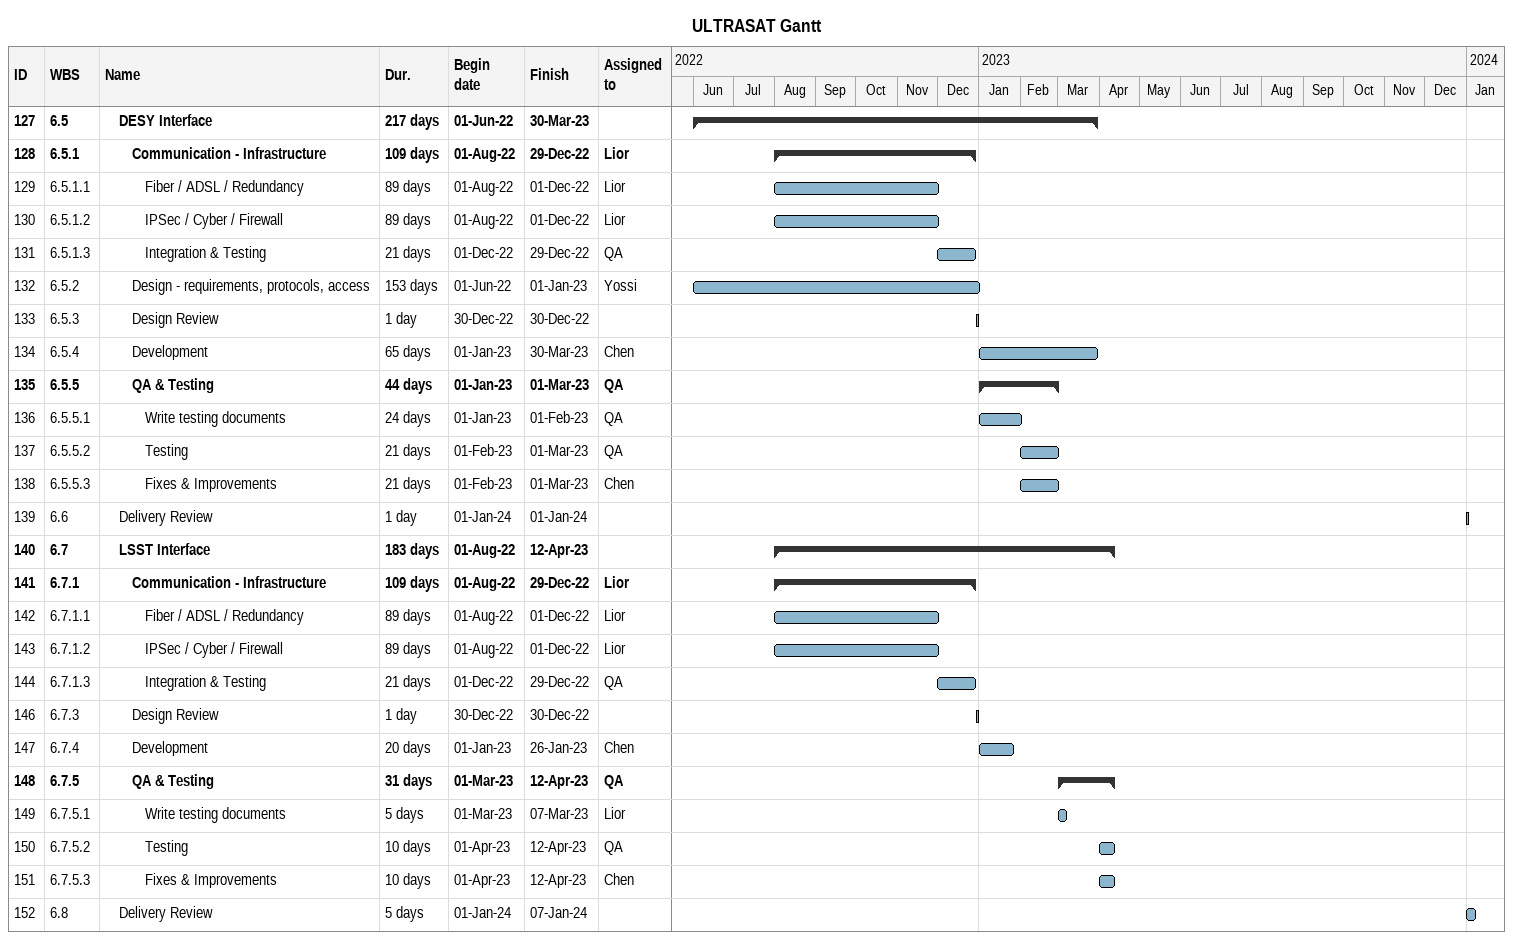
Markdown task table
ULTRASAT Gantt

| ID | WBS | Task | Duration | Start | Finish | Resources |
|---|---|---|---|---|---|---|
| 127 | 6.5 | **DESY Interface** | 217d | 2022-06-01 | 2023-03-30 |  |
| 128 | 6.5.1 | **Communication - Infrastructure** | 109d | 2022-08-01 | 2022-12-29 | Lior |
| 129 | 6.5.1.1 | Fiber / ADSL / Redundancy | 89d | 2022-08-01 | 2022-12-01 | Lior |
| 130 | 6.5.1.2 | IPSec / Cyber / Firewall | 89d | 2022-08-01 | 2022-12-01 | Lior |
| 131 | 6.5.1.3 | Integration & Testing | 21d | 2022-12-01 | 2022-12-29 | QA |
| 132 | 6.5.2 | Design - requirements, protocols, access | 153d | 2022-06-01 | 2023-01-01 | Yossi |
| 133 | 6.5.3 | Design Review | 1d | 2022-12-30 | 2022-12-30 |  |
| 134 | 6.5.4 | Development | 65d | 2023-01-01 | 2023-03-30 | Chen |
| 135 | 6.5.5 | **QA & Testing** | 44d | 2023-01-01 | 2023-03-01 | QA |
| 136 | 6.5.5.1 | Write testing documents | 24d | 2023-01-01 | 2023-02-01 | QA |
| 137 | 6.5.5.2 | Testing | 21d | 2023-02-01 | 2023-03-01 | QA |
| 138 | 6.5.5.3 | Fixes & Improvements | 21d | 2023-02-01 | 2023-03-01 | Chen |
| 139 | 6.6 | Delivery Review | 1d | 2024-01-01 | 2024-01-01 |  |
| 140 | 6.7 | **LSST Interface** | 183d | 2022-08-01 | 2023-04-12 |  |
| 141 | 6.7.1 | **Communication - Infrastructure** | 109d | 2022-08-01 | 2022-12-29 | Lior |
| 142 | 6.7.1.1 | Fiber / ADSL / Redundancy | 89d | 2022-08-01 | 2022-12-01 | Lior |
| 143 | 6.7.1.2 | IPSec / Cyber / Firewall | 89d | 2022-08-01 | 2022-12-01 | Lior |
| 144 | 6.7.1.3 | Integration & Testing | 21d | 2022-12-01 | 2022-12-29 | QA |
| 146 | 6.7.3 | Design Review | 1d | 2022-12-30 | 2022-12-30 |  |
| 147 | 6.7.4 | Development | 20d | 2023-01-01 | 2023-01-26 | Chen |
| 148 | 6.7.5 | **QA & Testing** | 31d | 2023-03-01 | 2023-04-12 | QA |
| 149 | 6.7.5.1 | Write testing documents | 5d | 2023-03-01 | 2023-03-07 | Lior |
| 150 | 6.7.5.2 | Testing | 10d | 2023-04-01 | 2023-04-12 | QA |
| 151 | 6.7.5.3 | Fixes & Improvements | 10d | 2023-04-01 | 2023-04-12 | Chen |
| 152 | 6.8 | Delivery Review | 5d | 2024-01-01 | 2024-01-07 |  |
